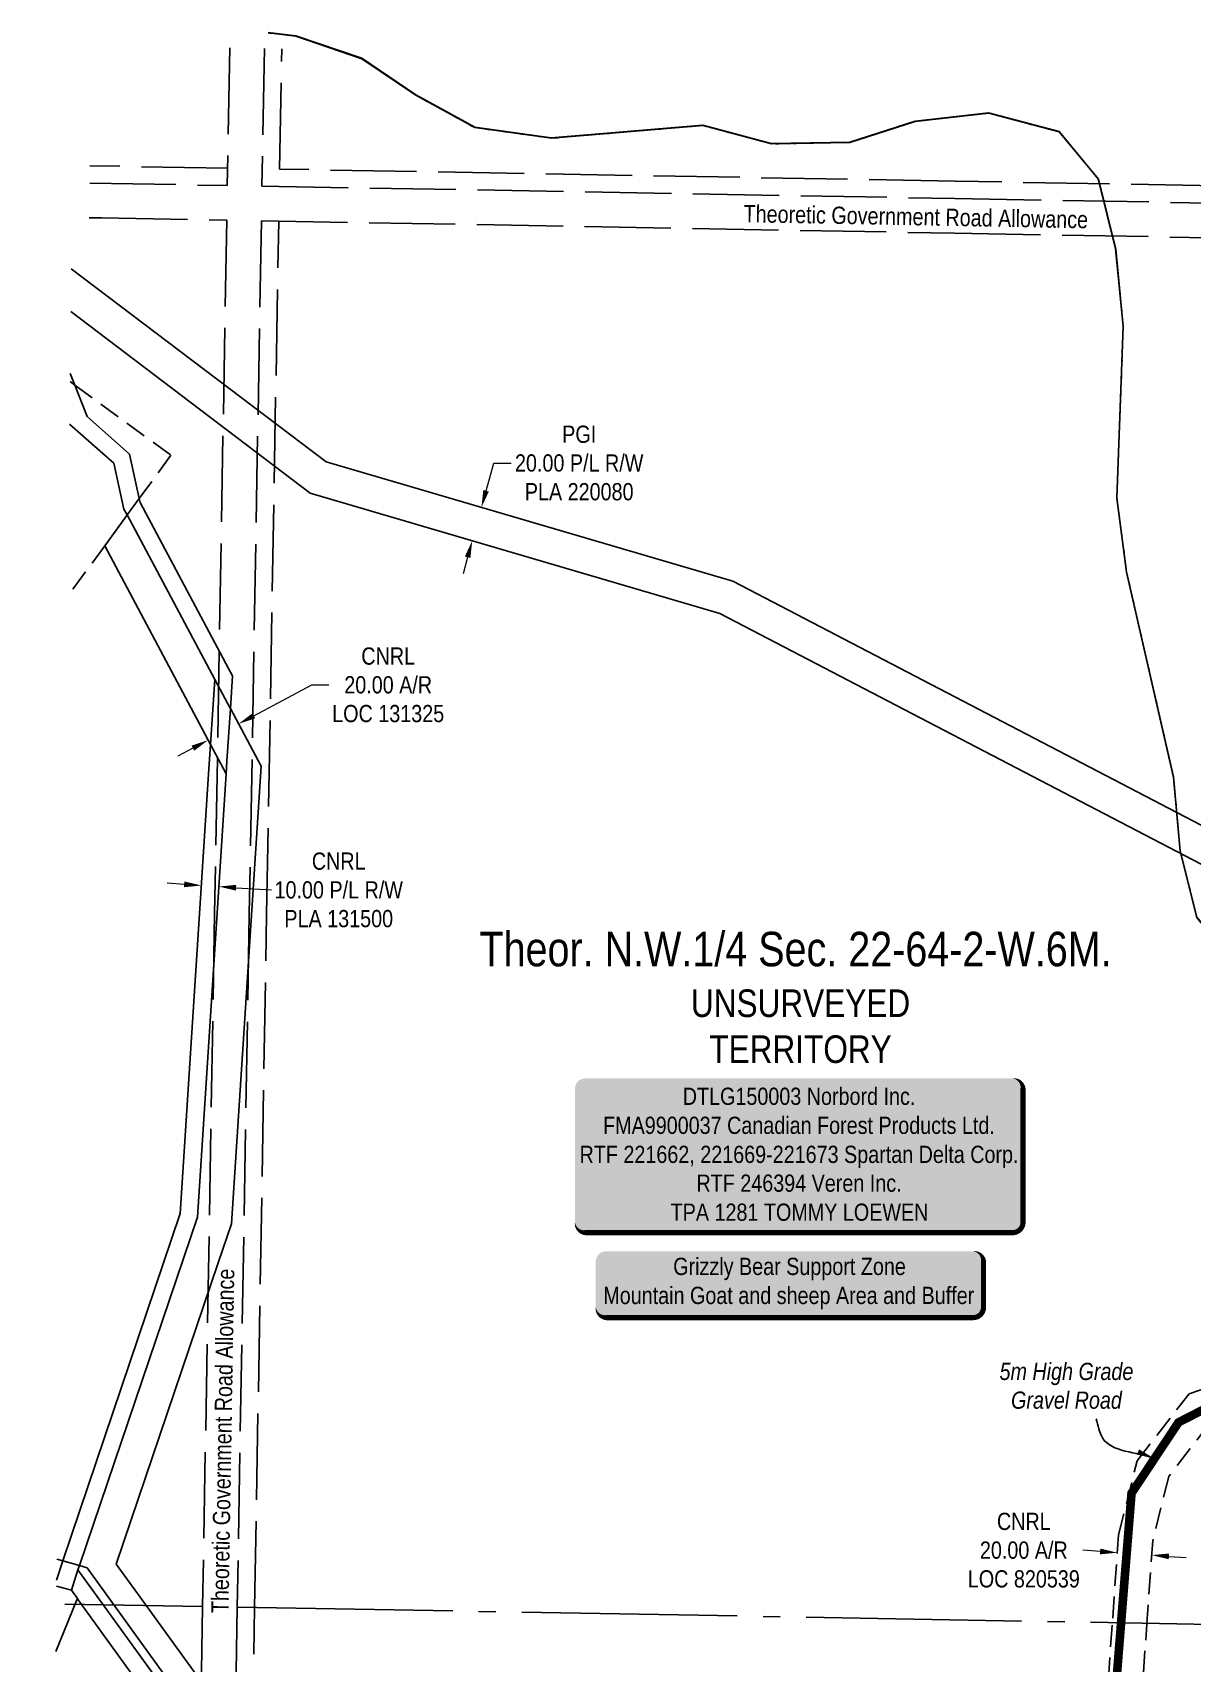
# Model space of a CAD drawing. Extents: x 406232 to 435383, y 6039561 to 6052989.
# Drawn here: x 420543 to 421216, y 6045646 to 6046592 of the extents above; entities that cross this region are included whole.
import ezdxf
from ezdxf.enums import TextEntityAlignment as Align

# ---------------------------------------------------------------- set-up
doc = ezdxf.new("R2010")
doc.units = 0
doc.header["$LTSCALE"] = 5
doc.header["$PDSIZE"] = 0.5
for name, pattern in [('foc-ACCESSROAD', [3.75, 2.5, -1.25]), ('foc-QUARTERLINE', [33, 25, -3, 2, -3]), ('foc-UNSURVEYED', [12.5, 10, -2.5]), ('foc-WHEELTRACKS', [2, 0.4, -1.6])]:
    doc.linetypes.add(name, pattern=pattern)
doc.layers.get('Defpoints').update_dxf_attribs({"color": 9})
for name, color, linetype, lineweight in [('AS-GENERAL', 48, 'Continuous', 18), ('F-AR-T', 190, 'Continuous', 9), ('F-RW-T', 190, 'Continuous', 9)]:
    doc.layers.add(name, color=color, linetype=linetype, lineweight=lineweight)
for name, color, linetype in [('AS-ROADS', 254, 'Continuous'), ('AS-WILDLIFE-BLOCK', 131, 'Continuous'), ('C-SYMBOL', 7, 'Continuous'), ('CG-NOTES', 7, 'Continuous'), ('F-AR', 190, 'foc-ACCESSROAD'), ('F-RW', 190, 'Continuous'), ('F-WS', 190, 'foc-ACCESSROAD'), ('L-ROAD-T', 7, 'Continuous'), ('L-SECQ', 8, 'foc-QUARTERLINE'), ('L-UNS-T', 3, 'Continuous'), ('L-USEC', 7, 'foc-UNSURVEYED'), ('T-CREEK', 160, 'Continuous'), ('T-WATER-P3', 160, 'foc-WHEELTRACKS')]:
    doc.layers.add(name, color=color, linetype=linetype)
doc.styles.add('175L', font='ARIALN.TTF', dxfattribs={"height": 20})
doc.styles.add('80', font='ARIALN.TTF', dxfattribs={"height": 10})
doc.styles.add('80CG', font='ARIALN.TTF', dxfattribs={"height": 10})
doc.styles.add('80L', font='ARIALN.TTF', dxfattribs={"height": 10})
doc.styles.add('foc-LtypeFont', font='ARIALN.TTF', dxfattribs={"height": 7.35})
doc.linetypes.add('foc-TOPO-flowdirection-NOLINE', pattern='A,0,[">",foc-LtypeFont,S=0.3,R=0,X=0,Y=-0.945],-20,[">",foc-LtypeFont,S=0.3,R=0,X=0,Y=-0.945],0', length=20)
doc.dimstyles.new('Compass 5 000', dxfattribs={"dimscale": 5, "dimtxt": 9, "dimasz": 2, "dimexe": 0.2, "dimexo": 0.0625, "dimgap": 0.5, "dimtad": 0, "dimtih": 1, "dimtoh": 1, "dimzin": 0, "dimdsep": 46, "dimtxsty": '80CG', "dimcen": 0.1, "dimse1": 1, "dimse2": 1, "dimclrd": 256, "dimclrt": 256, "dimaunit": 1, "dimadec": 4, "dimazin": 0, "dimtfac": 0.06, "dimtofl": 0, "dimtmove": 0, "dimatfit": 1, "dimfxl": 0.2, "dimtolj": 1, "dimtzin": 0, "dimlwd": -1, "dimarcsym": 0})

# ---------------------------------------------------------------- blocks, each defined once
blk = doc.blocks.new('*D415')
at = {"layer": 'Defpoints', "color": 0, "transparency": 16777216}
for p in [(420803.18, 6046316.75), (420803.5, 6046316.66), (420798.14, 6046297.39)]:
    blk.add_point(p, dxfattribs=at)
at = {"layer": 'F-RW-T', "transparency": 16777216}
for p, q in [((420805.86, 6046326.38), (420810.32, 6046342.46)), ((420810.32, 6046342.46), (420820.32, 6046342.46)), ((420795.15, 6046287.84), (420792.48, 6046278.2))]:
    blk.add_line(p, q, dxfattribs=at)
for points in [[(420804.25, 6046326.83), (420807.46, 6046325.94), (420803.18, 6046316.75)], [(420793.55, 6046288.28), (420796.76, 6046287.39), (420797.83, 6046297.47)]]:
    blk.add_solid(points, dxfattribs=at)
at = {"layer": 'F-RW-T', "transparency": 16777216, "insert": (420859.86, 6046342.46), "char_height": 10, "attachment_point": 5, "style": '80CG'}
blk.add_mtext('\\A1;PGI\\P20.00 P/L R/W\\PPLA 220080', dxfattribs=at)
blk = doc.blocks.new('*D440')
at = {"layer": 'Defpoints', "color": 0, "transparency": 16777216}
for p in [(420642.33, 6046122.11), (420652.43, 6046121.46), (420640.74, 6046097.47)]:
    blk.add_point(p, dxfattribs=at)
at = {"layer": 'F-RW-T', "transparency": 16777216}
for p, q in [((420630.76, 6046098.11), (420620.79, 6046098.75)), ((420660.83, 6046096.18), (420681.3, 6046094.86))]:
    blk.add_line(p, q, dxfattribs=at)
for points in [[(420630.87, 6046099.78), (420630.66, 6046096.45), (420640.74, 6046097.47)], [(420660.93, 6046097.84), (420660.72, 6046094.52), (420650.85, 6046096.82)]]:
    blk.add_solid(points, dxfattribs=at)
at = {"layer": 'F-RW-T', "transparency": 16777216, "insert": (420720.39, 6046094.86), "char_height": 10, "attachment_point": 5, "style": '80CG'}
blk.add_mtext('\\A1;CNRL\\P10.00 P/L R/W\\PPLA 131500', dxfattribs=at)
blk = doc.blocks.new('*D453')
at = {"layer": 'Defpoints', "color": 0, "transparency": 16777216}
for p in [(420642.16, 6046229.03), (420624.51, 6046219.63), (420644.65, 6046181.81)]:
    blk.add_point(p, dxfattribs=at)
at = {"layer": 'F-AR-T', "transparency": 16777216}
for p, q in [((420671.12, 6046195.9), (420704.74, 6046213.79)), ((420704.74, 6046213.79), (420714.74, 6046213.79)), ((420635.82, 6046177.11), (420626.99, 6046172.41))]:
    blk.add_line(p, q, dxfattribs=at)
for points in [[(420670.34, 6046197.37), (420671.91, 6046194.43), (420662.3, 6046191.2)], [(420635.04, 6046178.58), (420636.61, 6046175.64), (420644.65, 6046181.81)]]:
    blk.add_solid(points, dxfattribs=at)
at = {"layer": 'F-AR-T', "transparency": 16777216, "insert": (420749.08, 6046213.79), "char_height": 10, "attachment_point": 5, "style": '80CG'}
blk.add_mtext('\\A1;CNRL\\P20.00 A/R\\PLOC 131325', dxfattribs=at)
blk = doc.blocks.new('*D466')
at = {"layer": 'Defpoints', "color": 0, "transparency": 16777216}
for p in [(421171.96, 6045709.85), (421172.01, 6045710.49), (421191.91, 6045708.42)]:
    blk.add_point(p, dxfattribs=at)
at = {"layer": 'F-AR-T', "transparency": 16777216}
for p, q in [((421162.04, 6045711.21), (421152.06, 6045711.92)), ((421201.93, 6045708.36), (421211.91, 6045707.64))]:
    blk.add_line(p, q, dxfattribs=at)
for points in [[(421162.15, 6045712.87), (421161.92, 6045709.54), (421172.01, 6045710.49)], [(421202.05, 6045710.02), (421201.81, 6045706.69), (421191.96, 6045709.07)]]:
    blk.add_solid(points, dxfattribs=at)
at = {"layer": 'F-AR-T', "transparency": 16777216, "insert": (421117.75, 6045711.92), "char_height": 10, "attachment_point": 5, "style": '80CG', "bg_fill": 3, "box_fill_scale": 1.1, "bg_fill_color": 256, "bg_fill_true_color": 13158600, "bg_fill_transparency": 0}
blk.add_mtext('\\A1;CNRL\\P20.00 A/R\\PLOC 820539', dxfattribs=at)
blk = doc.blocks.new('*U473')
h = blk.add_hatch(color=255)
edge = h.paths.add_edge_path()
edge.add_line((-124, -45.5), (124, -45.5))
edge.add_arc((124, -39.5), 6, 270, 360)
edge.add_line((130, -39.5), (130, 38))
edge.add_arc((124, 38), 6, 0, 90)
edge.add_line((124, 44), (-124, 44))
edge.add_arc((-124, 38), 6, 90, 180)
edge.add_line((-130, 38), (-130, -39.5))
edge.add_arc((-124, -39.5), 6, 180, 270)
at = {"color": 44, "flags": 128}
blk.add_lwpolyline([(-124, -45.5, 3, 3, 0), (124, -45.5, 3, 3, 0.414214), (130, -39.5, 3, 3, 0), (130, 38, 3, 0, 0.414214), (124, 44, 0, 0, 0), (-124, 44, 0, 0, 0.414214), (-130, 38, 0, 0, 0), (-130, -39.5, 0, 3, 0.414214)], format="xyseb", close=True, dxfattribs=at)
at = {"color": 44, "style": '80'}
blk.add_attdef('ENTER_TEXT_001', (-35.99, -5), '', height=10, dxfattribs=at)
blk = doc.blocks.new('*U1063')
h = blk.add_hatch(color=255)
edge = h.paths.add_edge_path()
edge.add_line((-106.5, -20), (106.5, -20))
edge.add_arc((106.5, -14), 6, 270, 360)
edge.add_line((112.5, -14), (112.5, 12.5))
edge.add_arc((106.5, 12.5), 6, 0, 90)
edge.add_line((106.5, 18.5), (-106.5, 18.5))
edge.add_arc((-106.5, 12.5), 6, 90, 180)
edge.add_line((-112.5, 12.5), (-112.5, -14))
edge.add_arc((-106.5, -14), 6, 180, 270)
at = {"color": 131, "flags": 128}
blk.add_lwpolyline([(-106.5, -20, 3, 3, 0), (106.5, -20, 3, 3, 0.414214), (112.5, -14, 3, 3, 0), (112.5, 12.5, 3, 0, 0.414214), (106.5, 18.5, 0, 0, 0), (-106.5, 18.5, 0, 0, 0.414214), (-112.5, 12.5, 0, 0, 0), (-112.5, -14, 0, 3, 0.414214)], format="xyseb", close=True, dxfattribs=at)
at = {"color": 131, "style": '80'}
blk.add_attdef('ENTER_TEXT_001', (-35.99, -5), '', height=10, dxfattribs=at)

msp = doc.modelspace()

# ---------------------------------------------------------------- linework, layer by layer
at = {"layer": 'AS-ROADS', "const_width": 4.998, "flags": 128}
msp.add_lwpolyline([(421353.026, 6045823.327), (421316.503, 6045815.546), (421239.986, 6045802.752), (421207.487, 6045786.084), (421180.224, 6045745.013), (421170.962, 6045629.976), (421105.641, 6045433.747), (421093.449, 6045413.943), (420988.29, 6045282.375), (420951.444, 6045233.005), (420929.854, 6045207.26), (420906.928, 6045179.798), (420877.828, 6045145.07), (420800.115, 6045052.596), (420545.337, 6044738.747)], dxfattribs=at)
at = {"layer": 'F-AR'}
msp.add_lwpolyline([(421166.778, 6045637.264), (421169.3, 6045672.558), (421172.747, 6045720.81), (421183.461, 6045763.681), (421213.582, 6045802.722), (421264.029, 6045819.917), (421347.084, 6045834.905), (421390.524, 6045850.336), (421466.197, 6045892.583), (421482.187, 6045902.59), (421487.181, 6045908.843), (421488.852, 6045884.573), (421477.119, 6045875.776), (421474.732, 6045874.444), (421450.394, 6045860.84), (421398.803, 6045832.053), (421352.242, 6045815.512), (421269.06, 6045800.503), (421225.736, 6045785.736), (421201.849, 6045754.776), (421192.572, 6045717.65), (421189.324, 6045672.203), (421186.536, 6045633.196)], dxfattribs=at)
at = {"layer": 'F-RW'}
for points in [[(420565.263, 6046455.175), (420713.03, 6046343.215), (420948.998, 6046273.938), (421510.456, 6045981.518), (421531.681, 6045964.568), (421519.204, 6045948.949), (421499.499, 6045964.685), (420941.494, 6046255.306), (420703.88, 6046325.067), (420564.985, 6046430.305)], [(420564.584, 6046394.429), (420567.247, 6046387.691), (420574.466, 6046369.421), (420598.987, 6046347.633), (420604.673, 6046321.876), (420605.188, 6046319.545), (420656.493, 6046223.377), (420658.772, 6046219.105), (420657.541, 6046200.149), (420655.557, 6046169.59), (420655.078, 6046162.207), (420638.389, 6045905.184), (420569.97, 6045703.004), (420569.143, 6045700.559), (420565.363, 6045688.717), (420568.845, 6045683.877), (420568.582, 6045683.233), (420556.297, 6045653.189)], [(420556.76, 6045694.615), (420560.382, 6045705.789), (420628.501, 6045907.17), (420645.096, 6046165.107), (420646.048, 6046179.179), (420648.603, 6046216.943), (420597.734, 6046312.371), (420595.787, 6046315.739), (420589.921, 6046342.311), (420564.256, 6046365.116)], [(420645.555, 6045594.705), (420581.818, 6045682.998), (420569.143, 6045700.559), (420569.97, 6045703.004), (420638.389, 6045905.184), (420655.079, 6046162.207), (420646.048, 6046179.179), (420584.667, 6046294.494), (420597.295, 6046311.778), (420597.773, 6046312.433), (420648.603, 6046216.941), (420656.135, 6046202.791), (420657.541, 6046200.149), (420675.408, 6046166.583), (420658.176, 6045901.263), (420650.494, 6045878.562), (420591.39, 6045703.909), (420606.803, 6045682.557), (420646.135, 6045628.072)], [(420556.895, 6045706.699), (420560.367, 6045705.726), (420569.97, 6045703.004), (420574.447, 6045701.748), (420588.064, 6045682.888), (420645.7, 6045603.059), (420664.244, 6045577.376), (420675.126, 6045560.499), (420805.521, 6045358.313), (420919.092, 6045209.98), (420931.606, 6045193.636), (420921.934, 6045181.608), (420909.411, 6045197.961), (420905.838, 6045202.626), (420793.245, 6045349.678), (420674.657, 6045533.562), (420651.855, 6045568.922), (420645.265, 6045578.048), (420569.329, 6045683.219), (420568.847, 6045683.883), (420565.361, 6045688.719), (420556.722, 6045691.152)]]:
    msp.add_lwpolyline(points, dxfattribs=at)
at = {"layer": 'F-WS'}
msp.add_lwpolyline([(420564.531, 6046389.689), (420567.249, 6046387.701), (420623.009, 6046346.974), (420604.673, 6046321.876), (420597.76, 6046312.413), (420597.295, 6046311.778), (420584.667, 6046294.494), (420563.137, 6046265.026)], dxfattribs=at)
at = {"layer": 'L-SECQ', "flags": 128}
for points in [[(420561.604, 6045680.706), (420641.436, 6045679.288)], [(420661.541, 6045678.931), (422269.508, 6045650.377)]]:
    msp.add_lwpolyline(points, dxfattribs=at)
at = {"layer": 'L-USEC'}
for p, q in [((420657.165, 6046583.274), (420655.776, 6046503.43)), ((420677.27, 6046582.915), (420675.88, 6046503.071)), ((420686.107, 6046512.946), (420687.322, 6046582.736)), ((420655.95, 6046513.483), (420576.117, 6046514.906)), ((421077.973, 6046505.962), (420686.107, 6046512.946)), ((420575.942, 6046504.846), (420655.776, 6046503.43)), ((420675.88, 6046503.071), (421077.809, 6046495.909)), ((421479.892, 6046498.799), (421077.973, 6046505.962)), ((421077.809, 6046495.909), (421479.732, 6046488.746)), ((420575.592, 6046484.742), (420582.747, 6046484.614)), ((420582.747, 6046484.614), (420655.426, 6046483.326)), ((420655.426, 6046483.326), (420648.431, 6046081.304)), ((420675.53, 6046482.967), (420668.536, 6046080.954)), ((420675.53, 6046482.967), (421077.451, 6046475.805)), ((420678.588, 6046080.768), (420685.582, 6046482.788)), ((421077.451, 6046475.805), (421479.373, 6046468.642)), ((420648.431, 6046081.304), (420641.436, 6045679.281)), ((420668.536, 6046080.954), (420661.541, 6045678.931)), ((420671.593, 6045678.746), (420678.588, 6046080.768)), ((420641.436, 6045679.281), (420634.443, 6045277.259)), ((420661.541, 6045678.932), (420654.548, 6045276.909)), ((420664.6, 6045276.726), (420671.593, 6045678.746))]:
    msp.add_line(p, q, dxfattribs=at)
at = {"layer": 'T-CREEK', "linetype": 'foc-TOPO-flowdirection-NOLINE', "flags": 128}
msp.add_lwpolyline([(420679.488, 6046591.906), (420695.519, 6046590.065), (420733.794, 6046577.013), (420765.156, 6046555.768), (420799.361, 6046536.999), (420843.737, 6046530.834), (420931.722, 6046538.298), (420971.36, 6046527.62), (421016.928, 6046528.317), (421054.754, 6046540.623), (421097.43, 6046545.475), (421138.278, 6046534.482), (421161.009, 6046507.169), (421171.075, 6046466.537), (421175.434, 6046421.633), (421171.694, 6046322.172), (421177.392, 6046279.215), (421204.62, 6046160.189), (421208.487, 6046117.398), (421218.177, 6046078.813), (421240.384, 6046051.96), (421258.409, 6046040.865)], dxfattribs=at)
at = {"layer": 'T-WATER-P3', "linetype": 'foc-TOPO-flowdirection-NOLINE', "flags": 128}
msp.add_lwpolyline([(420679.418, 6046592.123), (420695.449, 6046590.282), (420733.724, 6046577.23), (420765.086, 6046555.986), (420799.291, 6046537.216), (420843.667, 6046531.051), (420931.652, 6046538.515), (420971.29, 6046527.837), (421016.858, 6046528.535), (421054.684, 6046540.841), (421097.36, 6046545.692), (421138.208, 6046534.699), (421160.939, 6046507.387), (421171.005, 6046466.755), (421175.364, 6046421.85), (421171.624, 6046322.389), (421177.322, 6046279.432), (421204.55, 6046160.406), (421208.417, 6046117.615), (421218.107, 6046079.03), (421240.314, 6046052.178), (421258.339, 6046041.083)], dxfattribs=at)
at = {"layer": 'T-WATER-P3', "flags": 128}
msp.add_lwpolyline([(420679.488, 6046591.906), (420695.519, 6046590.065), (420733.794, 6046577.013), (420765.156, 6046555.768), (420799.361, 6046536.999), (420843.737, 6046530.834), (420931.722, 6046538.298), (420971.36, 6046527.62), (421016.928, 6046528.317), (421054.754, 6046540.623), (421097.43, 6046545.475), (421138.278, 6046534.482), (421161.009, 6046507.169), (421171.075, 6046466.537), (421175.434, 6046421.633), (421171.694, 6046322.172), (421177.392, 6046279.215), (421204.62, 6046160.189), (421208.487, 6046117.398), (421218.177, 6046078.813), (421240.384, 6046051.96), (421258.409, 6046040.865)], dxfattribs=at)
msp.add_lwpolyline([(420679.488, 6046591.906), (420695.519, 6046590.065), (420733.794, 6046577.013), (420765.156, 6046555.768), (420799.361, 6046536.999), (420843.737, 6046530.834), (420931.722, 6046538.298), (420971.36, 6046527.62), (421016.928, 6046528.317), (421054.754, 6046540.623), (421097.43, 6046545.475), (421138.278, 6046534.482), (421161.009, 6046507.169), (421171.075, 6046466.537), (421175.434, 6046421.633), (421171.694, 6046322.172), (421177.392, 6046279.215), (421204.62, 6046160.189), (421208.487, 6046117.398), (421218.177, 6046078.813), (421240.384, 6046051.96), (421258.409, 6046040.865)], dxfattribs=at)

# ---------------------------------------------------------------- block references
at = {"layer": 'AS-WILDLIFE-BLOCK'}
ref = msp.add_blockref('*U1063', (420981.936, 6045866.831), dxfattribs=dict(at, xscale=0.99954368, yscale=0.99954368, zscale=0.99954368))
ref.add_attrib('ENTER_TEXT_001', 'Grizzly Bear Support Zone', (420914.402, 6045871.55), dxfattribs={"layer": '0', "color": 131, "height": 9.99544, "style": '80'})
ref.add_attrib('ENTER_TEXT_002', 'Mountain Goat and sheep Area and Buffer', (420873.838, 6045854.714), dxfattribs={"layer": '0', "color": 131, "height": 9.99544, "style": '80'})
at = {"layer": 'CG-NOTES'}
ref = msp.add_blockref('*U473', (420987.336, 6045941.598), dxfattribs=dict(at, xscale=0.9995389999999877, yscale=0.9995389999999877, zscale=0.9995389999999877))
ref.add_attrib('ENTER_TEXT_001', 'DTLG150003 Norbord Inc.', (420919.929, 6045970.201), dxfattribs={"layer": '0', "color": 44, "height": 9.99539, "style": '80'})
ref.add_attrib('ENTER_TEXT_002', 'FMA9900037 Canadian Forest Products Ltd.', (420873.722, 6045953.365), dxfattribs={"layer": '0', "color": 44, "height": 9.99539, "style": '80'})
ref.add_attrib('ENTER_TEXT_003', 'RTF 221662, 221669-221673 Spartan Delta Corp.', (420860.076, 6045936.529), dxfattribs={"layer": '0', "color": 44, "height": 9.99539, "style": '80'})
ref.add_attrib('ENTER_TEXT_004', 'RTF 246394 Veren Inc.', (420927.872, 6045919.829), dxfattribs={"layer": '0', "color": 44, "height": 9.99539, "style": '80'})
ref.add_attrib('ENTER_TEXT_005', 'TPA 1281 TOMMY LOEWEN', (420912.903, 6045902.993), dxfattribs={"layer": '0', "color": 44, "height": 9.99539, "style": '80'})

# ---------------------------------------------------------------- texts
at = {"layer": 'AS-GENERAL', "insert": (421142.487, 6045820.64), "char_height": 9.9954, "width": 94.64032, "attachment_point": 2, "style": '80L'}
msp.add_mtext('{\\fArial Narrow|b0|i1|c0|p34;5m High Grade Gravel Road}', dxfattribs=at)
at = {"layer": 'C-SYMBOL', "color": 3, "style": '175L'}
msp.add_text('Theor. N.W.1/4 Sec. 22-64-2-W.6M.', height=20, dxfattribs=at).set_placement((420985.356, 6046044.595), align=Align.BOTTOM_CENTER)
at = {"layer": 'L-ROAD-T', "style": '80L'}
for rotation, p in [(358.978911, (421055.122, 6046485.383)), (89.022928, (420653.142, 6045775.33))]:
    msp.add_text('Theoretic Government Road Allowance', height=9.99539, rotation=rotation, dxfattribs=at).set_placement(p, align=Align.MIDDLE_CENTER)
at = {"layer": 'L-UNS-T', "color": 3, "insert": (420988.238, 6046015.74), "char_height": 15.99262, "attachment_point": 5, "style": '80L'}
msp.add_mtext_dynamic_manual_height_columns('UNSURVEYED TERRITORY', width=126.35547, gutter_width=47.478, heights=[0], dxfattribs=at)

# ---------------------------------------------------------------- dimensions: what is measured, and where the dimension line sits
at = {"layer": 'F-AR-T'}
dim = msp.add_linear_dim(base=(420644.649, 6046181.806), p1=(420642.161, 6046229.027), p2=(420624.514, 6046219.634), angle=208.026142, text='CNRL\\P20.00 A/R\\PLOC 131325', dimstyle='Compass 5 000', dxfattribs=at)
dim.commit()
dim.dimension.update_dxf_attribs({"geometry": '*D453', "text_midpoint": (420749.079, 6046213.794), "dimtype": 161})
at = {"layer": 'F-RW-T'}
for base, p1, p2, angle, text, picture, middle in [((420803.183, 6046316.747), (420798.142, 6046297.386), (420803.495, 6046316.66), 74.479069, 'PGI\\P20.00 P/L R/W\\PPLA 220080', '*D415', (420859.864, 6046342.464)), ((420640.744, 6046097.471), (420652.433, 6046121.463), (420642.33, 6046122.113), 176.318956, 'CNRL\\P10.00 P/L R/W\\PPLA 131500', '*D440', (420720.389, 6046094.861))]:
    dim = msp.add_linear_dim(base=base, p1=p1, p2=p2, angle=angle, text=text, dimstyle='Compass 5 000', dxfattribs=at)
    dim.commit()
    dim.dimension.update_dxf_attribs({"geometry": picture, "text_midpoint": middle, "dimtype": 161})

# ---------------------------------------------------------------- leaders
at = {"layer": 'AS-GENERAL', "color": 5, "path_type": 1}
msp.add_leader([(421193.281, 6045765.204), (421163.359, 6045777.104), (421159.695, 6045788.089)], dimstyle='Compass 5 000', override={"dimgap": 0.5, "dimtad": 0}, dxfattribs=at)

# ---------------------------------------------------------------- next in the draw order: dimensions: what is measured, and where the dimension line sits
at = {"layer": 'F-AR-T'}
dim = msp.add_aligned_dim(p1=(421191.913, 6045708.425), p2=(421171.964, 6045709.85), distance=-0.645, text='CNRL\\P20.00 A/R\\PLOC 820539', dimstyle='Compass 5 000', override={"dimtfill": 1}, dxfattribs=at)
dim.commit()
dim.dimension.update_dxf_attribs({"geometry": '*D466', "text_midpoint": (421117.747, 6045711.919)})

doc.saveas('drawing.dxf')
